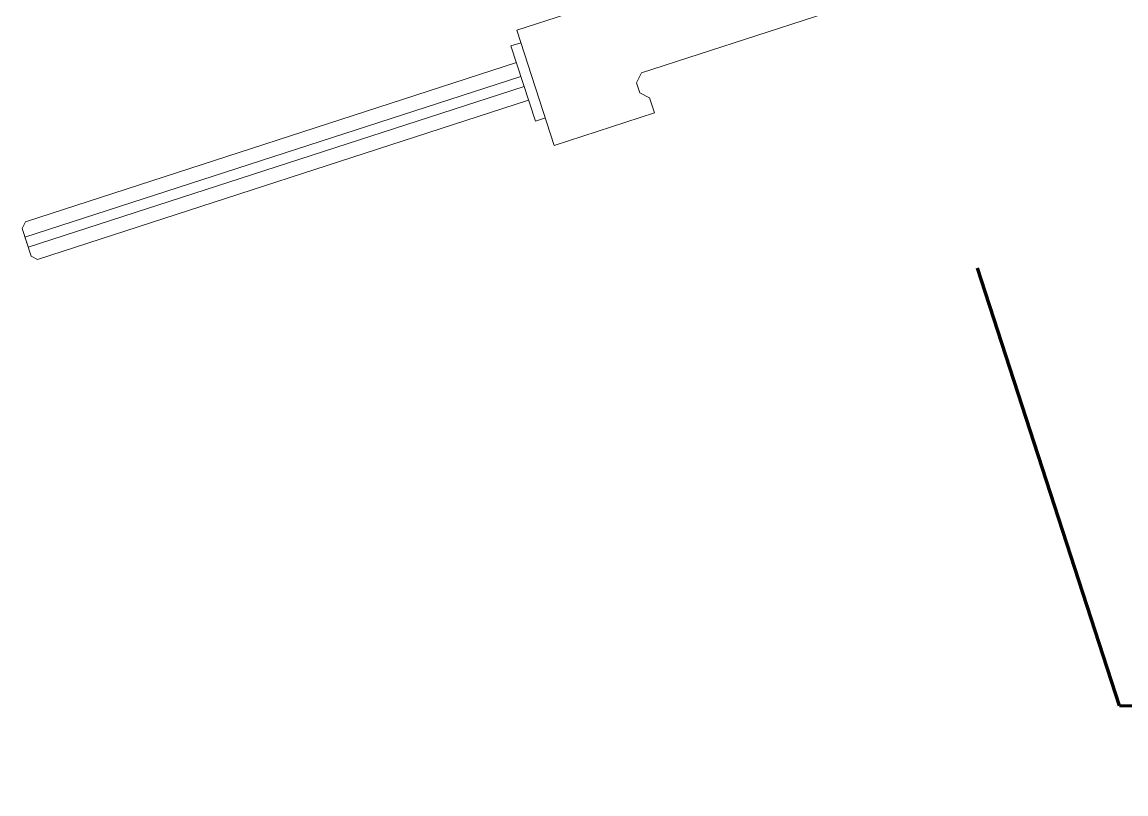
# Model space of a CAD drawing. Header units: millimetres. Extents: x 27228149 to 29012050, y 40856015 to 42918728.
# Drawn here: x 27314103 to 27320391, y 42469740 to 42474137 of the extents above; entities that cross this region are included whole.
import ezdxf

# ---------------------------------------------------------------- set-up
doc = ezdxf.new("R2010")
doc.units = ezdxf.units.MM
doc.header["$LTSCALE"] = 0.05
doc.layers.add('S-_DET----_E-', color=1, linetype='Continuous', lineweight=0)
doc.styles.add('StyleWORKING', font='WORKING.shx')
doc.dimstyles.new('dim300', dxfattribs={"dimtxt": 750, "dimasz": 750, "dimexe": 375, "dimexo": 375, "dimgap": 375, "dimtad": 1, "dimdec": 0, "dimzin": 11, "dimdsep": 46, "dimtxsty": 'StyleWORKING', "dimsah": 1, "dimcen": 0.09, "dimclrd": 7, "dimclre": 7, "dimadec": 4, "dimazin": 3, "dimtfac": 1, "dimtdec": 0, "dimtmove": 0, "dimatfit": 3, "dimfxl": 1, "dimtolj": 1, "dimtzin": 0, "dimlwd": 0, "dimlwe": 0, "dimarcsym": 0})

msp = doc.modelspace()

# ---------------------------------------------------------------- linework, layer by layer
at = {"layer": 'S-_DET----_E-'}
for p, q in [((27316922.2, 42474091.1), (27319490.5, 42474924.2)), ((27317631.8, 42473848.2), (27320185.8, 42474676.6)), ((27317135.1, 42473434.8), (27316922.2, 42474091.1)), ((27316888.3, 42474001.2), (27316945.4, 42474019.8)), ((27316888.3, 42474001.2), (27317027.1, 42473573.2)), ((27316919.2, 42473906.1), (27314122.5, 42472999.1)), ((27317602.9, 42473791.5), (27317631.8, 42473848.2)), ((27316944.6, 42473827.6), (27314119.4, 42472911.3)), ((27316963.1, 42473770.5), (27314138, 42472854.3)), ((27317602.9, 42473791.5), (27317621.4, 42473734.4)), ((27317621.4, 42473734.4), (27317678.1, 42473705.5)), ((27317678.1, 42473705.5), (27317705.8, 42473619.9)), ((27316988.6, 42473692), (27314191.9, 42472785)), ((27317027.1, 42473573.2), (27317084.2, 42473591.7)), ((27317135.1, 42473434.8), (27317705.8, 42473619.9)), ((27314122.5, 42472999.1), (27314103.2, 42472961.3)), ((27314154.1, 42472804.3), (27314103.2, 42472961.3)), ((27314191.9, 42472785), (27314154.1, 42472804.3))]:
    msp.add_line(p, q, dxfattribs=at)
msp.add_point((27314128.7, 42472882.8), dxfattribs=at)

# ---------------------------------------------------------------- leaders
at = {"layer": 'S-_DET----_E-', "color": 7, "linetype": 'Continuous', "lineweight": 0}
msp.add_leader([(27383918.7, 42469739.9), (27320354, 42470241.4), (27319545.2, 42472734.9)], dimstyle='dim300', override={"dimscale": 1, "dimtxt": 750, "dimasz": 0.5, "dimgap": 375, "dimtad": 1, "dimclrd": 0, "dimlwd": 65534}, dxfattribs=at)

doc.saveas('drawing.dxf')
